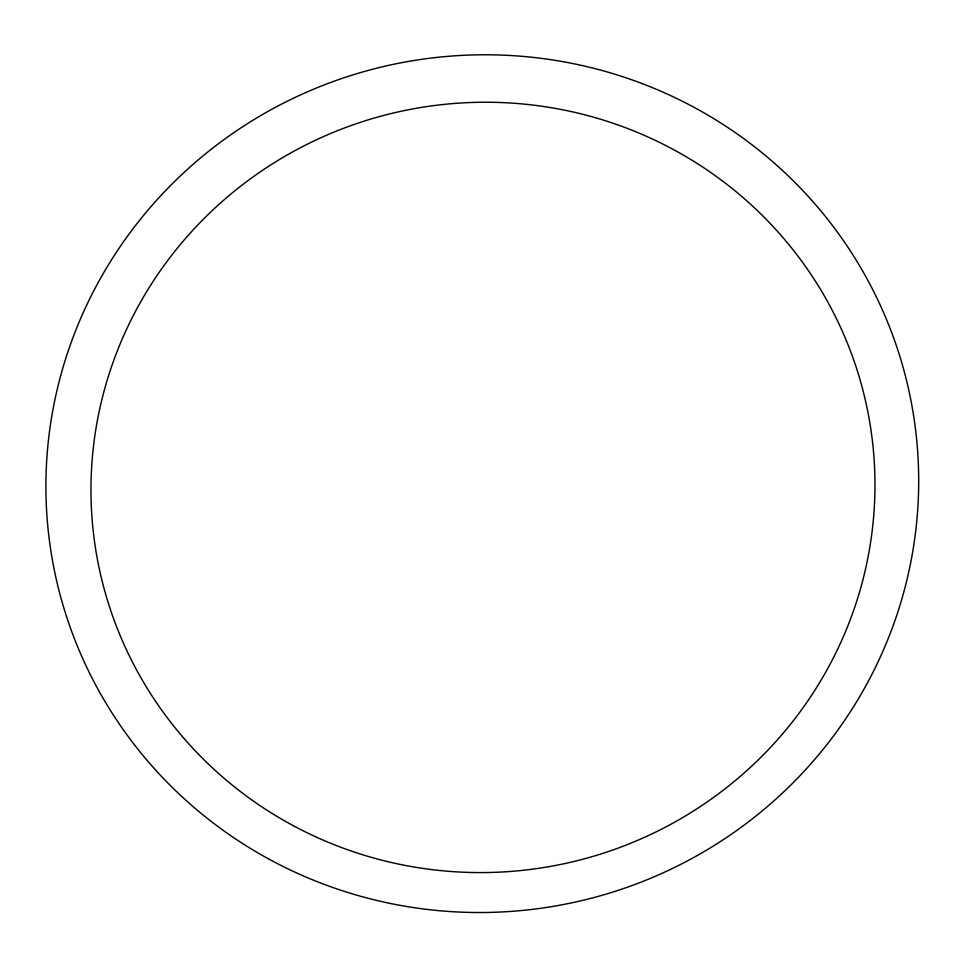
<?xml version="1.0" encoding="UTF-8"?>
<svg xmlns="http://www.w3.org/2000/svg" width="967" height="967" viewBox="0 0 967 967"><rect width="100%" height="100%" fill="white"/><g stroke="black" fill="none" stroke-linecap="round" stroke-linejoin="round"><path stroke-width="1.45" d="M269.37 859.337A436.637 428.623 -10.1 0 0 918.65 474.954A436.637 428.623 -10.1 0 0 258.89 116.656A436.637 428.623 -10.1 0 0 269.37 859.337M293.279 825.685A392.227 384.951 -10.1 0 0 874.905 477.807A392.227 384.951 -10.1 0 0 280.732 158.745A392.227 384.951 -10.1 0 0 293.279 825.685"/></g></svg>
